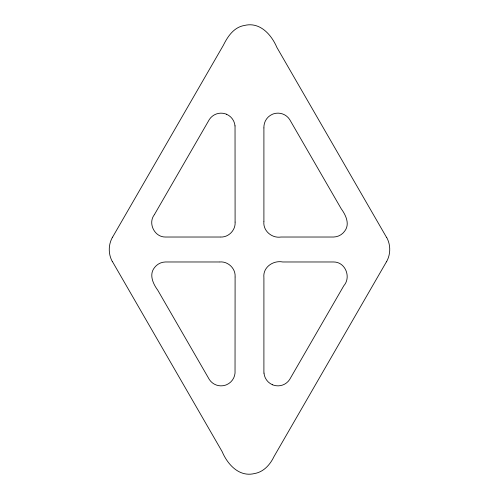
<?xml version="1.0" encoding="UTF-8"?>
<svg xmlns="http://www.w3.org/2000/svg" width="499" height="499" viewBox="0 0 499 499"><rect width="100%" height="100%" fill="white"/><g stroke="black" fill="none" stroke-linecap="round" stroke-linejoin="round"><path stroke-width="0.75" d="M235.098 276.839C235.771 268.506 227.943 261.083 219.679 261.975M263.902 221.307L263.902 128.018M263.909 278.037L263.902 370.813M263.902 221.481C262.798 230.85 271.986 238.528 281.031 237.025L333.145 237.025A19.28 19.28 0 0 0 333.737 237.019C337.935 236.894 342.015 234.767 344.497 231.386C350.248 224.313 345.838 215.113 341.254 208.825L289.632 119.461A14.028 14.028 0 0 0 273.652 113.803L272.535 114.221A14.028 14.028 0 0 0 263.965 125.879L263.902 127.844M263.902 371.244L263.965 373.121M235.098 277.182L235.035 373.121A14.028 14.028 0 0 1 226.465 384.785L225.342 385.191A14.028 14.028 0 0 1 209.343 379.546L157.746 290.175C153.037 283.837 148.714 274.381 154.709 267.345C157.21 264.114 161.183 262.106 165.263 261.981A19.28 19.28 0 0 1 165.855 261.975L219.335 261.975M112.549 237.212L223.415 45.178C227.744 36.396 233.987 27.121 244.473 25.461C259.904 21.607 271.425 34.656 276.845 47.361L386.525 237.349M386.451 261.788L274.007 456.56C270.177 464.569 263.715 471.985 254.527 473.539C239.14 477.375 227.519 464.376 222.155 451.639L112.475 261.651M154.503 214.445L209.368 119.461A14.003 14.003 0 0 1 225.342 113.822L226.465 114.221M154.328 214.745C147.716 223.29 154.503 237.087 165.263 237.019A19.28 19.28 0 0 0 165.855 237.025L220.19 237.025M220.533 237.031C228.53 237.518 235.728 230.133 235.098 222.161M272.535 384.779L273.658 385.191A14.003 14.003 0 0 0 289.632 379.539L343.817 285.74C351.39 277.195 345.408 261.963 333.737 261.981A19.28 19.28 0 0 0 333.145 261.975L282.74 261.975C273.259 260.079 262.699 267.277 263.902 277.519M235.035 125.879L235.098 221.993M386.619 237.293A25.256 25.256 0 0 1 386.507 261.819M112.381 261.707A25.256 25.256 0 0 1 112.493 237.181M272.541 384.773A14.003 14.003 0 0 1 263.99 373.127M226.459 114.227A14.003 14.003 0 0 1 235.01 125.873"/></g></svg>
